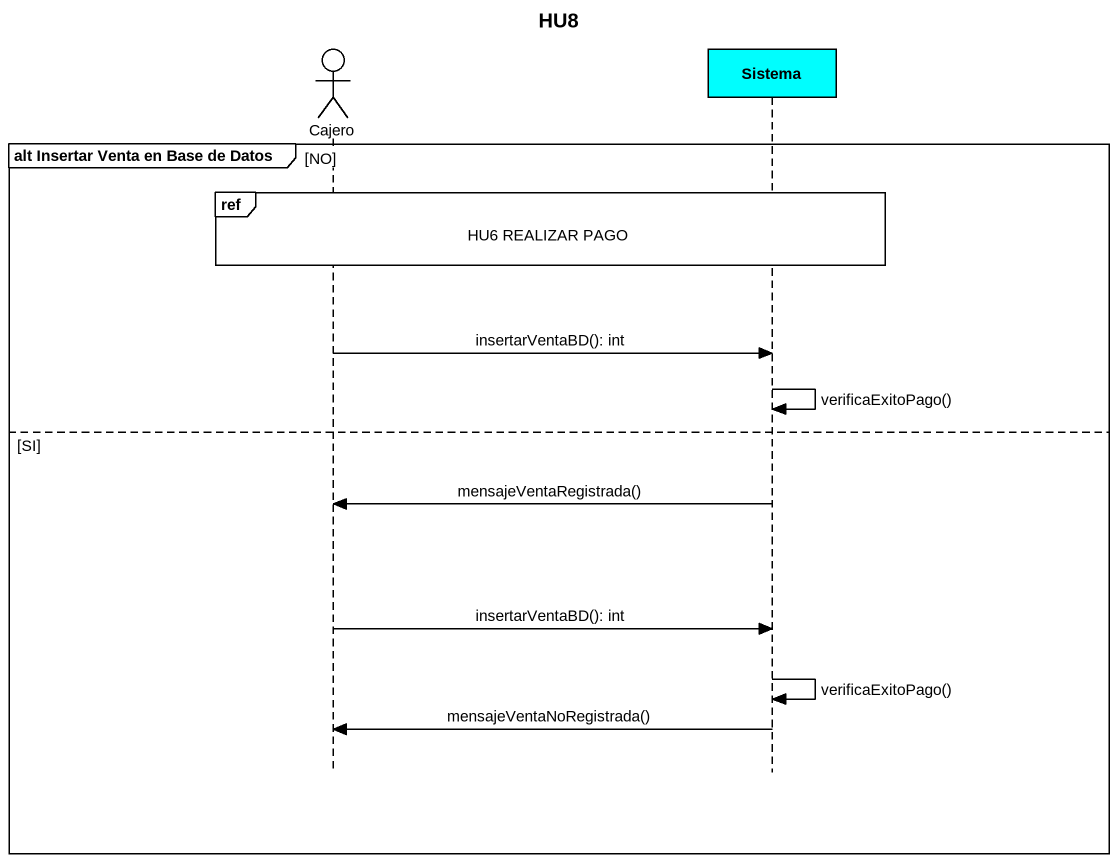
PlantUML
@startuml
title HU8
hide footbox
actor Cajero #FFFFFF
participant Sistema #00FEFE

group alt Insertar Venta en Base de Datos [NO]
  ref over Cajero, Sistema : HU6 REALIZAR PAGO
  Cajero -> Sistema : insertarVentaBD(): int
  Sistema -> Sistema : verificaExitoPago()
else SI
  Sistema -> Cajero : mensajeVentaRegistrada()
  Cajero -> Sistema : insertarVentaBD(): int
  Sistema -> Sistema : verificaExitoPago()
  Sistema -> Cajero : mensajeVentaNoRegistrada()
end
@enduml
